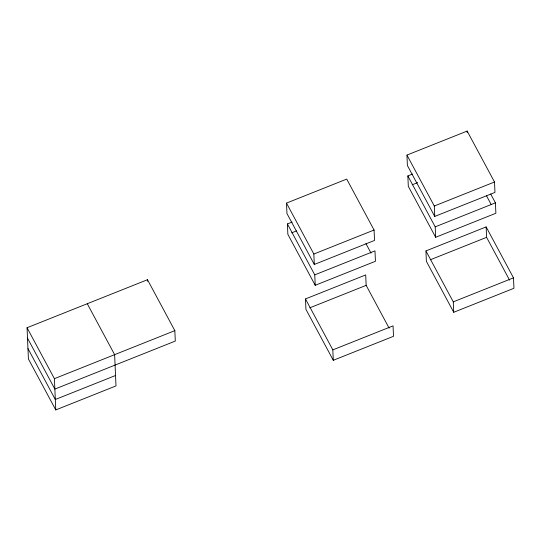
<?xml version="1.0" encoding="UTF-8"?>
<svg xmlns="http://www.w3.org/2000/svg" width="541" height="541" viewBox="0 0 541 541"><rect width="100%" height="100%" fill="white"/><g stroke="black" fill="none" stroke-linecap="round" stroke-linejoin="round"><path stroke-width="0.81" d="M286.5 203.098L346.72 179.091L374.074 230.026L374.528 240.441L314.307 264.454L286.953 213.519L286.5 203.098L313.848 254.033L314.307 264.454M406.94 155.078L467.16 131.071L494.515 182.006L494.968 192.427L434.748 216.434L407.393 165.499L406.94 155.078L434.295 206.013L434.748 216.434M87.27 303.724L114.624 354.659L115.99 385.922L55.77 409.929L28.416 358.994L27.05 327.738L147.49 279.717L174.844 330.652L175.298 341.073L54.857 389.087L27.503 338.152M315.214 285.29L314.761 274.869L374.981 250.862L375.434 261.283L315.214 285.29L287.866 234.354L287.406 223.933L292.099 222.067M490.667 193.989L495.428 202.848L495.881 213.262L435.661 237.276L408.306 186.341L407.853 175.92L412.546 174.046M291.775 232.799L296.468 230.926M412.215 184.779L417.693 182.594M313.848 254.033L374.074 230.026M434.295 206.013L494.515 182.006M55.77 409.929L54.404 378.673L174.844 330.652M435.661 237.276L435.201 226.855L495.428 202.848M333.283 360.299L332.83 349.878L393.05 325.871L393.51 336.292L333.283 360.299L305.935 309.364L305.476 298.943L365.702 274.936L366.156 285.357L389.148 328.171M425.923 250.929L486.143 226.916L513.497 277.851L513.95 288.272L453.73 312.279L426.376 261.344L425.923 250.929L453.277 301.864L453.73 312.279M115.531 375.501L55.31 399.508L27.963 348.573M309.844 307.809L366.156 285.357M430.284 259.788L486.596 237.337L486.143 226.916M453.277 301.864L513.497 277.851M486.366 195.544L491.12 204.403M486.596 237.337L509.588 280.15M407.853 175.92L435.201 226.855M365.926 243.565L371.079 253.161M287.406 223.933L314.761 274.869M305.476 298.943L332.83 349.878M27.05 327.738L54.404 378.673M467.16 131.071L467.235 132.673M147.49 279.717L147.565 281.32"/></g></svg>
